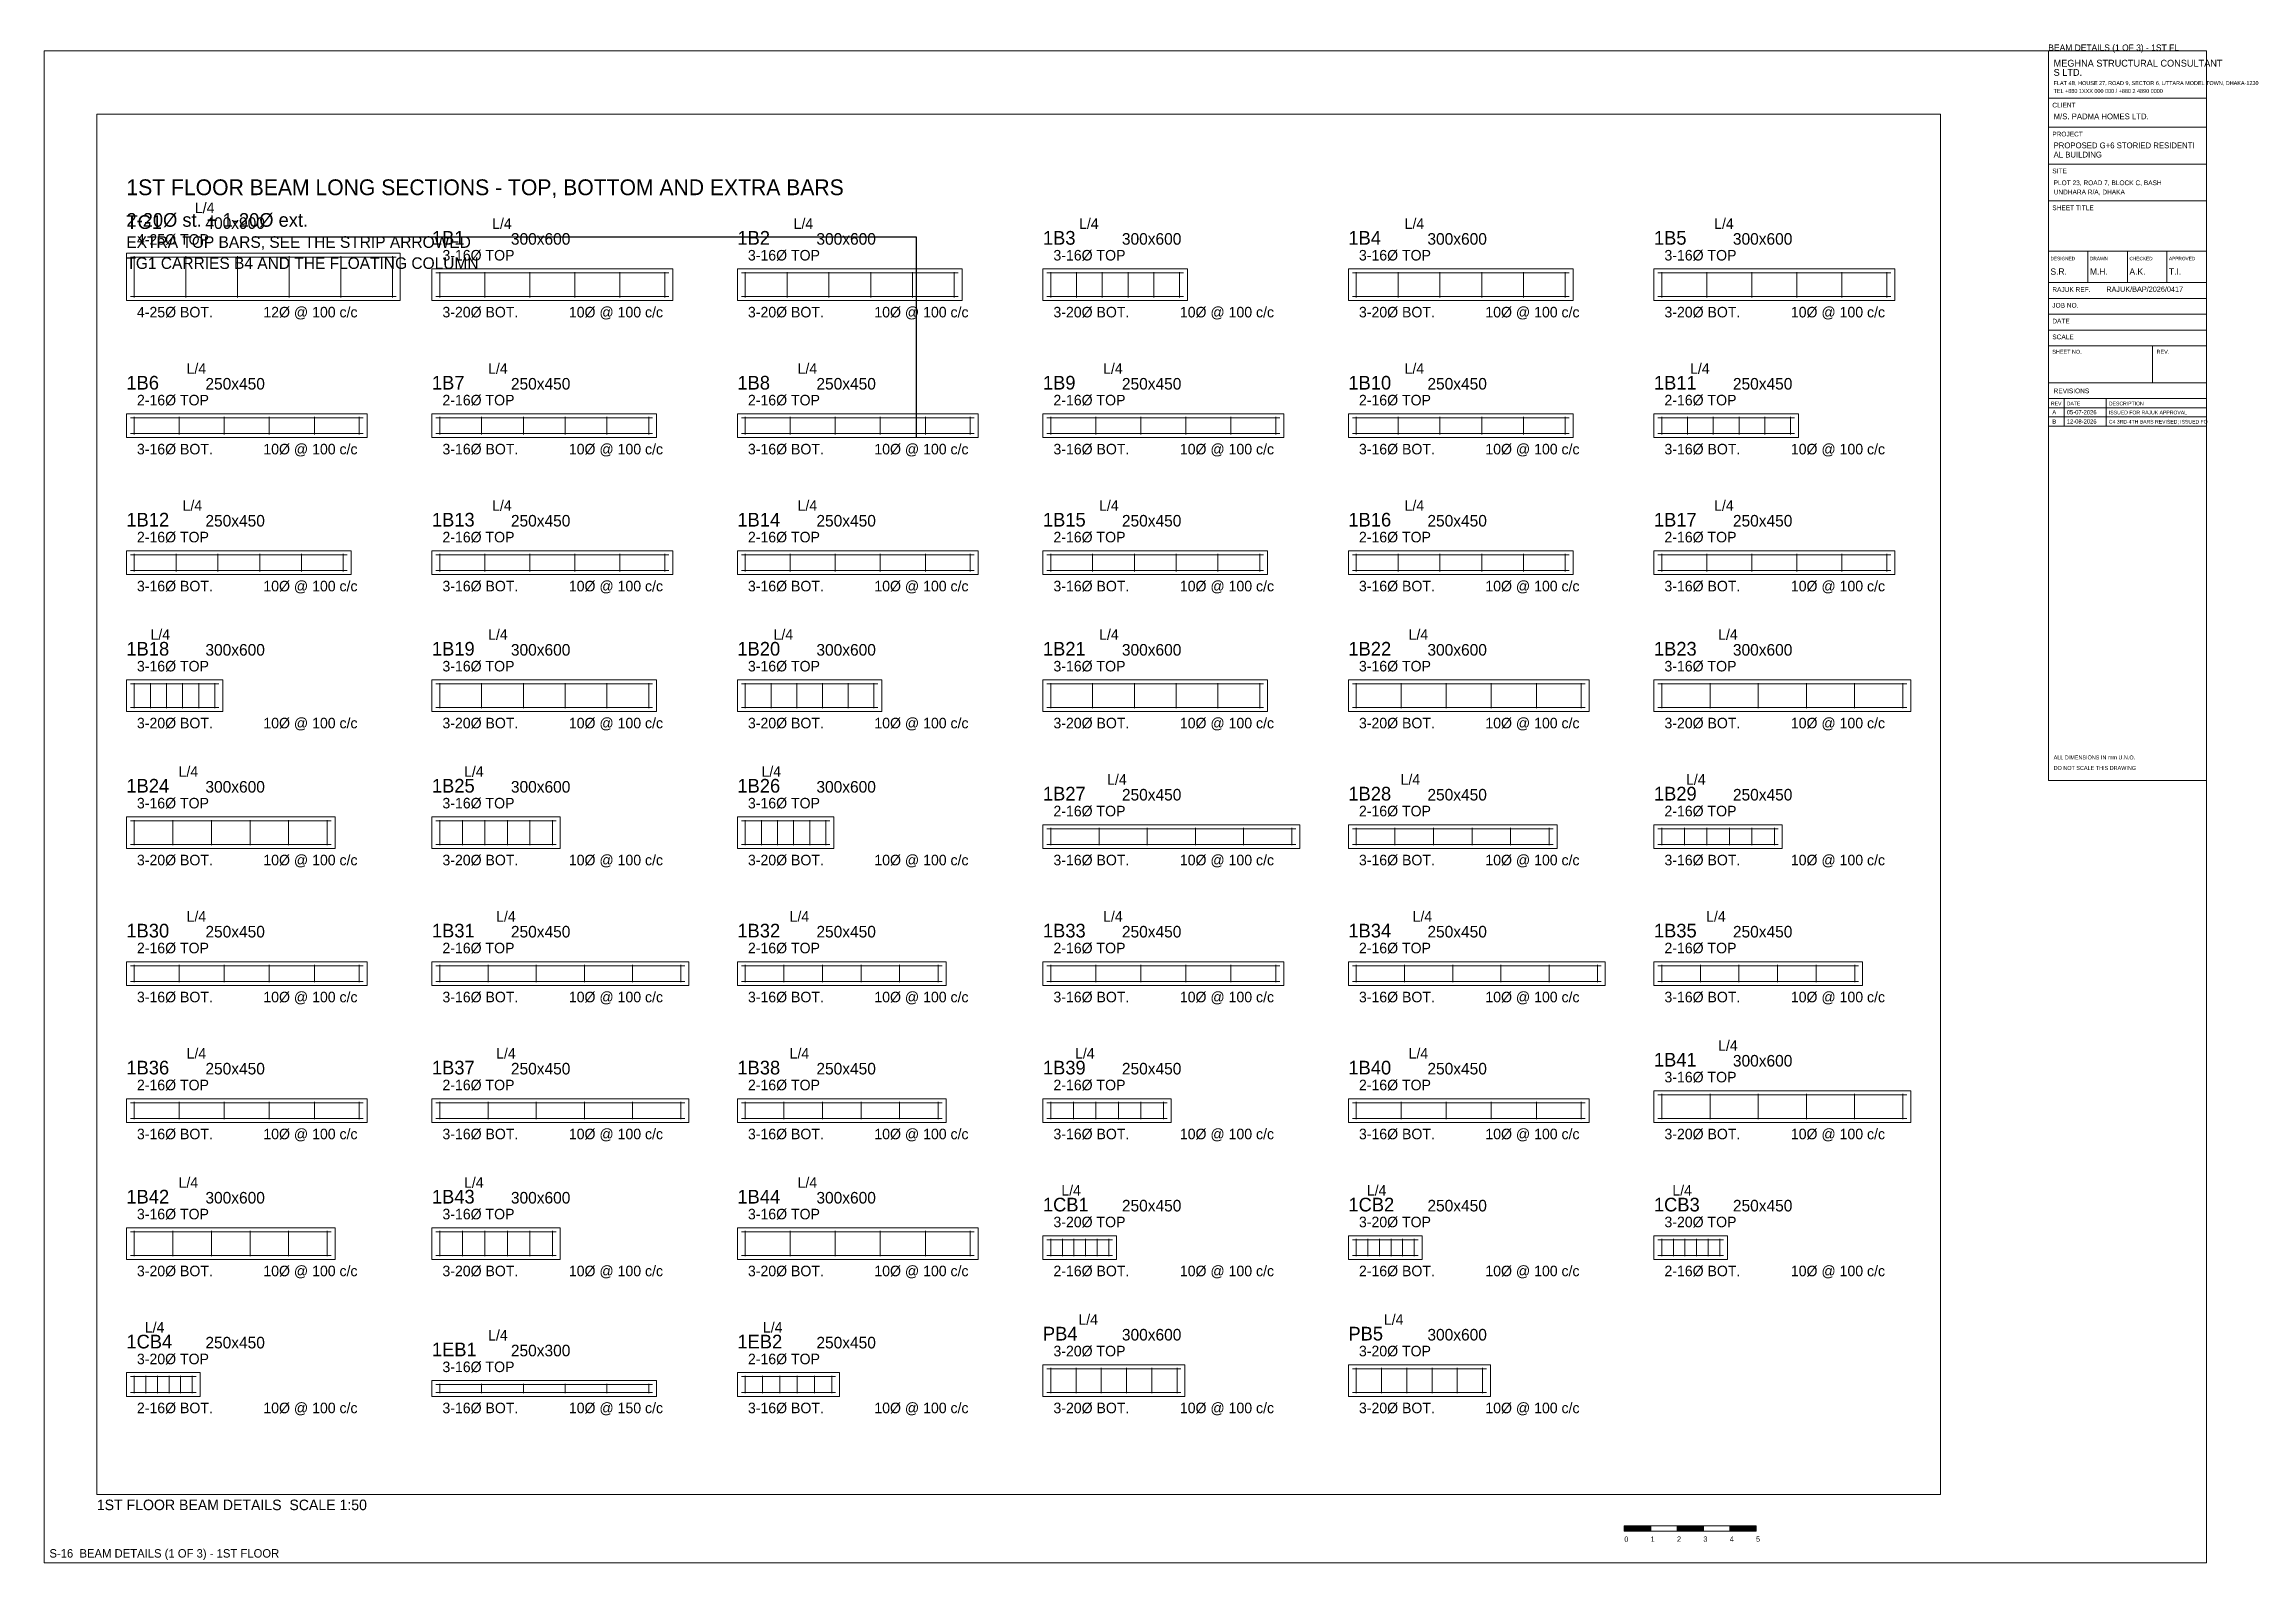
# Paper-space layout 'S-16 BEAM DETAILS (1 OF 3) - 1ST FLOOR' of a CAD drawing. Extents: x 10 to 848, y 10 to 587.
# The model-space entities are those that its viewports show. They can reach past a viewport. Long polylines and large blocks are cut down to what shows.
import ezdxf

# ---------------------------------------------------------------- set-up
doc = ezdxf.new("R2010")
doc.units = 0
doc.layers.get('0').update_dxf_attribs({"lineweight": 0, "plot": 0})
for name, color, linetype, lineweight, plot in [('Beam Line', 4, 'Continuous', 0, False), ('Dimension', 6, 'Continuous', 0, False), ('Rod-1', 6, 'Continuous', 0, False), ('Rod-2', 2, 'Continuous', 0, False), ('Rod-Stirrup', 3, 'Continuous', 0, False), ('Sheet', 7, 'Continuous', 0, False), ('Text-1', 7, 'Continuous', 0, False), ('Text-2', 7, 'Continuous', 0, False), ('TITLE', 7, 'Continuous', 0, False)]:
    doc.layers.add(name, color=color, linetype=linetype, lineweight=lineweight, plot=plot)
doc.styles.add('OpenSansCondensed-Light', font='OpenSansCondensed-Light.ttf')
doc.dimstyles.new('EZDXF', dxfattribs={"dimtxt": 0.25, "dimasz": 0.175, "dimexe": 0.375, "dimexo": 0.125, "dimgap": 0.1, "dimtad": 1, "dimlfac": 100, "dimzin": 12, "dimdsep": 46, "dimtxsty": 'OpenSansCondensed-Light', "dimblk": 'ARCHTICK', "dimcen": 2.5, "dimclrd": 256, "dimclre": 256, "dimclrt": 256, "dimazin": 3, "dimtfac": 0.5, "dimtmove": 2, "dimatfit": 3})

# ---------------------------------------------------------------- blocks, each defined once
blk = doc.blocks.new('TITLE_BLOCK')
at = {"layer": 'TITLE'}
for p, q in [((0, -18), (60, -18)), ((0, -29), (60, -29)), ((0, -43), (60, -43)), ((0, -57), (60, -57)), ((0, -76), (60, -76)), ((0, -76), (0, -88)), ((15, -76), (15, -88)), ((30, -76), (30, -88)), ((45, -76), (45, -88)), ((0, -88), (60, -88)), ((0, -94), (60, -94)), ((0, -100), (60, -100)), ((0, -106), (60, -106)), ((0, -112), (60, -112)), ((39.6, -112), (39.6, -126)), ((0, -126), (60, -126)), ((0, -132), (60, -132)), ((0, -132), (60, -132)), ((6, -132), (6, -142.5)), ((22, -132), (22, -142.5)), ((0, -135.5), (60, -135.5)), ((0, -139), (60, -139)), ((0, -142.5), (60, -142.5))]:
    blk.add_line(p, q, dxfattribs=at)
blk.add_lwpolyline([(0, -277), (60, -277), (60, 0), (0, 0)], close=True, dxfattribs=at)
at = {"layer": 'Text-1'}
for tag, height in [('JOBNO', 2), ('SCALE', 2), ('SHEETTITLE', 2.4), ('SHEETTITLE2', 2.4), ('DATE', 2), ('SHEETNO', 4.5), ('REV', 4.5)]:
    blk.add_attdef(tag, (0, 0), '', height=height, dxfattribs=at)
at = {"layer": 'TITLE'}
for s, height, p in [('S LTD.', 2.6, (2, -9.5)), ('MEGHNA STRUCTURAL CONSULTANT', 2.6, (2, -6)), ('TEL +880 1XXX 000 000 / +880 2 4890 0000', 1.5, (2, -16)), ('FLAT 4B, HOUSE 27, ROAD 9, SECTOR 6, UTTARA MODEL TOWN, DHAKA-1230', 1.5, (2, -13)), ('CLIENT', 1.8, (1.5, -21.5)), ('M/S. PADMA HOMES LTD.', 2.2, (2, -26)), ('PROJECT', 1.8, (1.5, -32.5)), ('AL BUILDING', 2.2, (2, -40.5)), ('PROPOSED G+6 STORIED RESIDENTI', 2.2, (2, -37)), ('SITE', 1.8, (1.5, -46.5)), ('PLOT 23, ROAD 7, BLOCK C, BASH', 1.8, (2, -51)), ('SHEET TITLE', 1.8, (1.5, -60.5)), ('UNDHARA R/A, DHAKA', 1.8, (2, -54.5)), ('DESIGNED', 1.3, (0.8, -79.5)), ('S.R.', 2.4, (0.8, -85)), ('DRAWN', 1.3, (15.8, -79.5)), ('M.H.', 2.4, (15.8, -85)), ('A.K.', 2.4, (30.8, -85)), ('CHECKED', 1.3, (30.8, -79.5)), ('APPROVED', 1.3, (45.8, -79.5)), ('T.I.', 2.4, (45.8, -85)), ('RAJUK REF.', 1.8, (1.5, -91.5)), ('RAJUK/BAP/2026/0417', 2, (22, -91.5)), ('JOB NO.', 1.8, (1.5, -97.5)), ('SCALE', 1.8, (1.5, -109.5)), ('DATE', 1.8, (1.5, -103.5)), ('SHEET NO.', 1.5, (1.5, -115)), ('REV.', 1.5, (41.1, -115)), ('REV', 1.4, (1, -134.6)), ('REVISIONS', 1.8, (2, -130)), ('DATE', 1.4, (7, -134.6)), ('DESCRIPTION', 1.4, (23, -134.6)), ('ALL DIMENSIONS IN mm U.N.O.', 1.5, (2, -269)), ('DO NOT SCALE THIS DRAWING', 1.5, (2, -273))]:
    blk.add_text(s, height=height, dxfattribs=at).set_placement(p)
blk = doc.blocks.new('SCALE_BAR')
at = {"layer": 'Sheet'}
h = blk.add_hatch(color=256, dxfattribs=at)
h.dxf.hatch_style = 1
h.paths.add_polyline_path([(0, 0), (10, 0), (10, 2), (0, 2)])
h = blk.add_hatch(color=256, dxfattribs=at)
h.dxf.hatch_style = 1
h.paths.add_polyline_path([(20, 0), (30, 0), (30, 2), (20, 2)])
h = blk.add_hatch(color=256, dxfattribs=at)
h.dxf.hatch_style = 1
h.paths.add_polyline_path([(40, 0), (50, 0), (50, 2), (40, 2)])
for points in [[(0, 0), (10, 0), (10, 2), (0, 2)], [(10, 0), (20, 0), (20, 2), (10, 2)], [(20, 0), (30, 0), (30, 2), (20, 2)], [(30, 0), (40, 0), (40, 2), (30, 2)], [(40, 0), (50, 0), (50, 2), (40, 2)]]:
    blk.add_lwpolyline(points, close=True, dxfattribs=at)
for s, p in [('0', (0, -4)), ('1', (10, -4)), ('2', (20, -4)), ('3', (30, -4)), ('4', (40, -4)), ('5', (50, -4))]:
    blk.add_text(s, height=2, dxfattribs=at).set_placement(p)
at = {"layer": 'Text-1'}
blk.add_attdef('UNIT', (0, 0), '', height=2, dxfattribs=at)
blk = doc.blocks.new('_ARCHTICK')
at = {"linetype": 'ByBlock', "const_width": 0.15}
blk.add_lwpolyline([(-0.5, -0.5), (0.5, 0.5)], dxfattribs=at)

msp = doc.modelspace()

# ---------------------------------------------------------------- linework, layer by layer
at = {"layer": 'Beam Line'}
for points in [[(400000, -800000), (405200, -800000), (405200, -799100), (400000, -799100)], [(405800, -800000), (410372, -800000), (410372, -799400), (405800, -799400)], [(411600, -800000), (415867, -800000), (415867, -799400), (411600, -799400)], [(417400, -800000), (420143, -800000), (420143, -799400), (417400, -799400)], [(423200, -800000), (427467, -800000), (427467, -799400), (423200, -799400)], [(429000, -800000), (433572, -800000), (433572, -799400), (429000, -799400)], [(400000, -802600), (404572, -802600), (404572, -802150), (400000, -802150)], [(405800, -802600), (410067, -802600), (410067, -802150), (405800, -802150)], [(411600, -802600), (416172, -802600), (416172, -802150), (411600, -802150)], [(417400, -802600), (421972, -802600), (421972, -802150), (417400, -802150)], [(423200, -802600), (427467, -802600), (427467, -802150), (423200, -802150)], [(429000, -802600), (431743, -802600), (431743, -802150), (429000, -802150)], [(400000, -805200), (404267, -805200), (404267, -804750), (400000, -804750)], [(405800, -805200), (410372, -805200), (410372, -804750), (405800, -804750)], [(411600, -805200), (416172, -805200), (416172, -804750), (411600, -804750)], [(417400, -805200), (421667, -805200), (421667, -804750), (417400, -804750)], [(423200, -805200), (427467, -805200), (427467, -804750), (423200, -804750)], [(429000, -805200), (433572, -805200), (433572, -804750), (429000, -804750)], [(400000, -807800), (401829, -807800), (401829, -807200), (400000, -807200)], [(405800, -807800), (410067, -807800), (410067, -807200), (405800, -807200)], [(411600, -807800), (414343, -807800), (414343, -807200), (411600, -807200)], [(417400, -807800), (421667, -807800), (421667, -807200), (417400, -807200)], [(423200, -807800), (427772, -807800), (427772, -807200), (423200, -807200)], [(429000, -807800), (433877, -807800), (433877, -807200), (429000, -807200)], [(400000, -810400), (403962, -810400), (403962, -809800), (400000, -809800)], [(405800, -810400), (408238, -810400), (408238, -809800), (405800, -809800)], [(411600, -810400), (413429, -810400), (413429, -809800), (411600, -809800)], [(417400, -810400), (422277, -810400), (422277, -809950), (417400, -809950)], [(423200, -810400), (427162, -810400), (427162, -809950), (423200, -809950)], [(429000, -810400), (431438, -810400), (431438, -809950), (429000, -809950)], [(400000, -813000), (404572, -813000), (404572, -812550), (400000, -812550)], [(405800, -813000), (410677, -813000), (410677, -812550), (405800, -812550)], [(411600, -813000), (415562, -813000), (415562, -812550), (411600, -812550)], [(417400, -813000), (421972, -813000), (421972, -812550), (417400, -812550)], [(423200, -813000), (428077, -813000), (428077, -812550), (423200, -812550)], [(429000, -813000), (432962, -813000), (432962, -812550), (429000, -812550)], [(400000, -815600), (404572, -815600), (404572, -815150), (400000, -815150)], [(405800, -815600), (410677, -815600), (410677, -815150), (405800, -815150)], [(411600, -815600), (415562, -815600), (415562, -815150), (411600, -815150)], [(417400, -815600), (419838, -815600), (419838, -815150), (417400, -815150)], [(423200, -815600), (427772, -815600), (427772, -815150), (423200, -815150)], [(429000, -815600), (433877, -815600), (433877, -815000), (429000, -815000)], [(400000, -818200), (403962, -818200), (403962, -817600), (400000, -817600)], [(405800, -818200), (408238, -818200), (408238, -817600), (405800, -817600)], [(411600, -818200), (416172, -818200), (416172, -817600), (411600, -817600)], [(417400, -818200), (418799, -818200), (418799, -817750), (417400, -817750)], [(423200, -818200), (424599, -818200), (424599, -817750), (423200, -817750)], [(429000, -818200), (430399, -818200), (430399, -817750), (429000, -817750)], [(417400, -820800), (420097, -820800), (420097, -820200), (417400, -820200)], [(423200, -820800), (425897, -820800), (425897, -820200), (423200, -820200)], [(400000, -820800), (401399, -820800), (401399, -820350), (400000, -820350)], [(405800, -820800), (410067, -820800), (410067, -820500), (405800, -820500)], [(411600, -820800), (413540, -820800), (413540, -820350), (411600, -820350)]]:
    msp.add_lwpolyline(points, close=True, dxfattribs=at)
at = {"layer": 'Rod-1'}
for p, q in [((400076, -799176), (405124, -799176)), ((405876, -799476), (410296, -799476)), ((411676, -799476), (415791, -799476)), ((417476, -799476), (420067, -799476)), ((423276, -799476), (427391, -799476)), ((429076, -799476), (433496, -799476)), ((400076, -802226), (404496, -802226)), ((405876, -802226), (409991, -802226)), ((411676, -802226), (416096, -802226)), ((417476, -802226), (421896, -802226)), ((423276, -802226), (427391, -802226)), ((429076, -802226), (431667, -802226)), ((400076, -804826), (404191, -804826)), ((405876, -804826), (410296, -804826)), ((411676, -804826), (416096, -804826)), ((417476, -804826), (421591, -804826)), ((423276, -804826), (427391, -804826)), ((429076, -804826), (433496, -804826)), ((400076, -807276), (401753, -807276)), ((405876, -807276), (409991, -807276)), ((411676, -807276), (414267, -807276)), ((417476, -807276), (421591, -807276)), ((423276, -807276), (427696, -807276)), ((429076, -807276), (433801, -807276)), ((400076, -809876), (403886, -809876)), ((405876, -809876), (408162, -809876)), ((411676, -809876), (413353, -809876)), ((417476, -810026), (422201, -810026)), ((423276, -810026), (427086, -810026)), ((429076, -810026), (431362, -810026)), ((400076, -812626), (404496, -812626)), ((405876, -812626), (410601, -812626)), ((411676, -812626), (415486, -812626)), ((417476, -812626), (421896, -812626)), ((423276, -812626), (428001, -812626)), ((429076, -812626), (432886, -812626)), ((429076, -815076), (433801, -815076)), ((400076, -815226), (404496, -815226)), ((405876, -815226), (410601, -815226)), ((411676, -815226), (415486, -815226)), ((417476, -815226), (419762, -815226)), ((423276, -815226), (427696, -815226)), ((400076, -817676), (403886, -817676)), ((405876, -817676), (408162, -817676)), ((411676, -817676), (416096, -817676)), ((417476, -817826), (418723, -817826)), ((423276, -817826), (424523, -817826)), ((429076, -817826), (430323, -817826)), ((400076, -820426), (401323, -820426)), ((405876, -820576), (409991, -820576)), ((411676, -820426), (413464, -820426)), ((417476, -820276), (420021, -820276)), ((423276, -820276), (425821, -820276))]:
    msp.add_line(p, q, dxfattribs=at)
at = {"layer": 'Rod-2'}
for p, q in [((400076, -799924), (405124, -799924)), ((405876, -799924), (410296, -799924)), ((411676, -799924), (415791, -799924)), ((417476, -799924), (420067, -799924)), ((423276, -799924), (427391, -799924)), ((429076, -799924), (433496, -799924)), ((400076, -802524), (404496, -802524)), ((405876, -802524), (409991, -802524)), ((411676, -802524), (416096, -802524)), ((417476, -802524), (421896, -802524)), ((423276, -802524), (427391, -802524)), ((429076, -802524), (431667, -802524)), ((400076, -805124), (404191, -805124)), ((405876, -805124), (410296, -805124)), ((411676, -805124), (416096, -805124)), ((417476, -805124), (421591, -805124)), ((423276, -805124), (427391, -805124)), ((429076, -805124), (433496, -805124)), ((400076, -807724), (401753, -807724)), ((405876, -807724), (409991, -807724)), ((411676, -807724), (414267, -807724)), ((417476, -807724), (421591, -807724)), ((423276, -807724), (427696, -807724)), ((429076, -807724), (433801, -807724)), ((400076, -810324), (403886, -810324)), ((405876, -810324), (408162, -810324)), ((411676, -810324), (413353, -810324)), ((417476, -810324), (422201, -810324)), ((423276, -810324), (427086, -810324)), ((429076, -810324), (431362, -810324)), ((400076, -812924), (404496, -812924)), ((405876, -812924), (410601, -812924)), ((411676, -812924), (415486, -812924)), ((417476, -812924), (421896, -812924)), ((423276, -812924), (428001, -812924)), ((429076, -812924), (432886, -812924)), ((400076, -815524), (404496, -815524)), ((405876, -815524), (410601, -815524)), ((411676, -815524), (415486, -815524)), ((417476, -815524), (419762, -815524)), ((423276, -815524), (427696, -815524)), ((429076, -815524), (433801, -815524)), ((400076, -818124), (403886, -818124)), ((405876, -818124), (408162, -818124)), ((411676, -818124), (416096, -818124)), ((417476, -818124), (418723, -818124)), ((423276, -818124), (424523, -818124)), ((429076, -818124), (430323, -818124)), ((400076, -820724), (401323, -820724)), ((405876, -820724), (409991, -820724)), ((411676, -820724), (413464, -820724)), ((417476, -820724), (420021, -820724)), ((423276, -820724), (425821, -820724))]:
    msp.add_line(p, q, dxfattribs=at)
at = {"layer": 'Rod-Stirrup'}
for p, q in [((400150, -799940), (400150, -799160)), ((401130, -799940), (401130, -799160)), ((402110, -799940), (402110, -799160)), ((403090, -799940), (403090, -799160)), ((404070, -799940), (404070, -799160)), ((405050, -799940), (405050, -799160)), ((405950, -799940), (405950, -799460)), ((406804, -799940), (406804, -799460)), ((407659, -799940), (407659, -799460)), ((408513, -799940), (408513, -799460)), ((409368, -799940), (409368, -799460)), ((410222, -799940), (410222, -799460)), ((411750, -799940), (411750, -799460)), ((412543, -799940), (412543, -799460)), ((413337, -799940), (413337, -799460)), ((414130, -799940), (414130, -799460)), ((414924, -799940), (414924, -799460)), ((415717, -799940), (415717, -799460)), ((417550, -799940), (417550, -799460)), ((418039, -799940), (418039, -799460)), ((418527, -799940), (418527, -799460)), ((419016, -799940), (419016, -799460)), ((419505, -799940), (419505, -799460)), ((419993, -799940), (419993, -799460)), ((423350, -799940), (423350, -799460)), ((424143, -799940), (424143, -799460)), ((424937, -799940), (424937, -799460)), ((425730, -799940), (425730, -799460)), ((426524, -799940), (426524, -799460)), ((427317, -799940), (427317, -799460)), ((429150, -799940), (429150, -799460)), ((430004, -799940), (430004, -799460)), ((430859, -799940), (430859, -799460)), ((431713, -799940), (431713, -799460)), ((432568, -799940), (432568, -799460)), ((433422, -799940), (433422, -799460)), ((400150, -802540), (400150, -802210)), ((401004, -802540), (401004, -802210)), ((401859, -802540), (401859, -802210)), ((402713, -802540), (402713, -802210)), ((403568, -802540), (403568, -802210)), ((404422, -802540), (404422, -802210)), ((405950, -802540), (405950, -802210)), ((406743, -802540), (406743, -802210)), ((407537, -802540), (407537, -802210)), ((408330, -802540), (408330, -802210)), ((409124, -802540), (409124, -802210)), ((409917, -802540), (409917, -802210)), ((411750, -802540), (411750, -802210)), ((412604, -802540), (412604, -802210)), ((413459, -802540), (413459, -802210)), ((414313, -802540), (414313, -802210)), ((415168, -802540), (415168, -802210)), ((416022, -802540), (416022, -802210)), ((417550, -802540), (417550, -802210)), ((418404, -802540), (418404, -802210)), ((419259, -802540), (419259, -802210)), ((420113, -802540), (420113, -802210)), ((420968, -802540), (420968, -802210)), ((421822, -802540), (421822, -802210)), ((423350, -802540), (423350, -802210)), ((424143, -802540), (424143, -802210)), ((424937, -802540), (424937, -802210)), ((425730, -802540), (425730, -802210)), ((426524, -802540), (426524, -802210)), ((427317, -802540), (427317, -802210)), ((429150, -802540), (429150, -802210)), ((429639, -802540), (429639, -802210)), ((430127, -802540), (430127, -802210)), ((430616, -802540), (430616, -802210)), ((431105, -802540), (431105, -802210)), ((431593, -802540), (431593, -802210)), ((400150, -805140), (400150, -804810)), ((400943, -805140), (400943, -804810)), ((401737, -805140), (401737, -804810)), ((402530, -805140), (402530, -804810)), ((403324, -805140), (403324, -804810)), ((404117, -805140), (404117, -804810)), ((405950, -805140), (405950, -804810)), ((406804, -805140), (406804, -804810)), ((407659, -805140), (407659, -804810)), ((408513, -805140), (408513, -804810)), ((409368, -805140), (409368, -804810)), ((410222, -805140), (410222, -804810)), ((411750, -805140), (411750, -804810)), ((412604, -805140), (412604, -804810)), ((413459, -805140), (413459, -804810)), ((414313, -805140), (414313, -804810)), ((415168, -805140), (415168, -804810)), ((416022, -805140), (416022, -804810)), ((417550, -805140), (417550, -804810)), ((418343, -805140), (418343, -804810)), ((419137, -805140), (419137, -804810)), ((419930, -805140), (419930, -804810)), ((420724, -805140), (420724, -804810)), ((421517, -805140), (421517, -804810)), ((423350, -805140), (423350, -804810)), ((424143, -805140), (424143, -804810)), ((424937, -805140), (424937, -804810)), ((425730, -805140), (425730, -804810)), ((426524, -805140), (426524, -804810)), ((427317, -805140), (427317, -804810)), ((429150, -805140), (429150, -804810)), ((430004, -805140), (430004, -804810)), ((430859, -805140), (430859, -804810)), ((431713, -805140), (431713, -804810)), ((432568, -805140), (432568, -804810)), ((433422, -805140), (433422, -804810)), ((400150, -807740), (400150, -807260)), ((400456, -807740), (400456, -807260)), ((400762, -807740), (400762, -807260)), ((401067, -807740), (401067, -807260)), ((401373, -807740), (401373, -807260)), ((401679, -807740), (401679, -807260)), ((405950, -807740), (405950, -807260)), ((406743, -807740), (406743, -807260)), ((407537, -807740), (407537, -807260)), ((408330, -807740), (408330, -807260)), ((409124, -807740), (409124, -807260)), ((409917, -807740), (409917, -807260)), ((411750, -807740), (411750, -807260)), ((412239, -807740), (412239, -807260)), ((412727, -807740), (412727, -807260)), ((413216, -807740), (413216, -807260)), ((413705, -807740), (413705, -807260)), ((414193, -807740), (414193, -807260)), ((417550, -807740), (417550, -807260)), ((418343, -807740), (418343, -807260)), ((419137, -807740), (419137, -807260)), ((419930, -807740), (419930, -807260)), ((420724, -807740), (420724, -807260)), ((421517, -807740), (421517, -807260)), ((423350, -807740), (423350, -807260)), ((424204, -807740), (424204, -807260)), ((425059, -807740), (425059, -807260)), ((425913, -807740), (425913, -807260)), ((426768, -807740), (426768, -807260)), ((427622, -807740), (427622, -807260)), ((429150, -807740), (429150, -807260)), ((430065, -807740), (430065, -807260)), ((430981, -807740), (430981, -807260)), ((431896, -807740), (431896, -807260)), ((432811, -807740), (432811, -807260)), ((433727, -807740), (433727, -807260)), ((400150, -810340), (400150, -809860)), ((400882, -810340), (400882, -809860)), ((401615, -810340), (401615, -809860)), ((402347, -810340), (402347, -809860)), ((403080, -810340), (403080, -809860)), ((403812, -810340), (403812, -809860)), ((405950, -810340), (405950, -809860)), ((406378, -810340), (406378, -809860)), ((406805, -810340), (406805, -809860)), ((407233, -810340), (407233, -809860)), ((407661, -810340), (407661, -809860)), ((408088, -810340), (408088, -809860)), ((411750, -810340), (411750, -809860)), ((412056, -810340), (412056, -809860)), ((412362, -810340), (412362, -809860)), ((412667, -810340), (412667, -809860)), ((412973, -810340), (412973, -809860)), ((413279, -810340), (413279, -809860)), ((417550, -810340), (417550, -810010)), ((418465, -810340), (418465, -810010)), ((419381, -810340), (419381, -810010)), ((420296, -810340), (420296, -810010)), ((421211, -810340), (421211, -810010)), ((422127, -810340), (422127, -810010)), ((423350, -810340), (423350, -810010)), ((424082, -810340), (424082, -810010)), ((424815, -810340), (424815, -810010)), ((425547, -810340), (425547, -810010)), ((426280, -810340), (426280, -810010)), ((427012, -810340), (427012, -810010)), ((429150, -810340), (429150, -810010)), ((429578, -810340), (429578, -810010)), ((430005, -810340), (430005, -810010)), ((430433, -810340), (430433, -810010)), ((430861, -810340), (430861, -810010)), ((431288, -810340), (431288, -810010)), ((400150, -812940), (400150, -812610)), ((401004, -812940), (401004, -812610)), ((401859, -812940), (401859, -812610)), ((402713, -812940), (402713, -812610)), ((403568, -812940), (403568, -812610)), ((404422, -812940), (404422, -812610)), ((405950, -812940), (405950, -812610)), ((406865, -812940), (406865, -812610)), ((407781, -812940), (407781, -812610)), ((408696, -812940), (408696, -812610)), ((409611, -812940), (409611, -812610)), ((410527, -812940), (410527, -812610)), ((411750, -812940), (411750, -812610)), ((412482, -812940), (412482, -812610)), ((413215, -812940), (413215, -812610)), ((413947, -812940), (413947, -812610)), ((414680, -812940), (414680, -812610)), ((415412, -812940), (415412, -812610)), ((417550, -812940), (417550, -812610)), ((418404, -812940), (418404, -812610)), ((419259, -812940), (419259, -812610)), ((420113, -812940), (420113, -812610)), ((420968, -812940), (420968, -812610)), ((421822, -812940), (421822, -812610)), ((423350, -812940), (423350, -812610)), ((424265, -812940), (424265, -812610)), ((425181, -812940), (425181, -812610)), ((426096, -812940), (426096, -812610)), ((427011, -812940), (427011, -812610)), ((427927, -812940), (427927, -812610)), ((429150, -812940), (429150, -812610)), ((429882, -812940), (429882, -812610)), ((430615, -812940), (430615, -812610)), ((431347, -812940), (431347, -812610)), ((432080, -812940), (432080, -812610)), ((432812, -812940), (432812, -812610)), ((400150, -815540), (400150, -815210)), ((401004, -815540), (401004, -815210)), ((401859, -815540), (401859, -815210)), ((402713, -815540), (402713, -815210)), ((403568, -815540), (403568, -815210)), ((404422, -815540), (404422, -815210)), ((405950, -815540), (405950, -815210)), ((406865, -815540), (406865, -815210)), ((407781, -815540), (407781, -815210)), ((408696, -815540), (408696, -815210)), ((409611, -815540), (409611, -815210)), ((410527, -815540), (410527, -815210)), ((411750, -815540), (411750, -815210)), ((412482, -815540), (412482, -815210)), ((413215, -815540), (413215, -815210)), ((413947, -815540), (413947, -815210)), ((414680, -815540), (414680, -815210)), ((415412, -815540), (415412, -815210)), ((417550, -815540), (417550, -815210)), ((417978, -815540), (417978, -815210)), ((418405, -815540), (418405, -815210)), ((418833, -815540), (418833, -815210)), ((419261, -815540), (419261, -815210)), ((419688, -815540), (419688, -815210)), ((423350, -815540), (423350, -815210)), ((424204, -815540), (424204, -815210)), ((425059, -815540), (425059, -815210)), ((425913, -815540), (425913, -815210)), ((426768, -815540), (426768, -815210)), ((427622, -815540), (427622, -815210)), ((429150, -815540), (429150, -815060)), ((430065, -815540), (430065, -815060)), ((430981, -815540), (430981, -815060)), ((431896, -815540), (431896, -815060)), ((432811, -815540), (432811, -815060)), ((433727, -815540), (433727, -815060)), ((400150, -818140), (400150, -817660)), ((400882, -818140), (400882, -817660)), ((401615, -818140), (401615, -817660)), ((402347, -818140), (402347, -817660)), ((403080, -818140), (403080, -817660)), ((403812, -818140), (403812, -817660)), ((405950, -818140), (405950, -817660)), ((406378, -818140), (406378, -817660)), ((406805, -818140), (406805, -817660)), ((407233, -818140), (407233, -817660)), ((407661, -818140), (407661, -817660)), ((408088, -818140), (408088, -817660)), ((411750, -818140), (411750, -817660)), ((412604, -818140), (412604, -817660)), ((413459, -818140), (413459, -817660)), ((414313, -818140), (414313, -817660)), ((415168, -818140), (415168, -817660)), ((416022, -818140), (416022, -817660)), ((417550, -818140), (417550, -817810)), ((417770, -818140), (417770, -817810)), ((417990, -818140), (417990, -817810)), ((418209, -818140), (418209, -817810)), ((418429, -818140), (418429, -817810)), ((418649, -818140), (418649, -817810)), ((423350, -818140), (423350, -817810)), ((423570, -818140), (423570, -817810)), ((423790, -818140), (423790, -817810)), ((424009, -818140), (424009, -817810)), ((424229, -818140), (424229, -817810)), ((424449, -818140), (424449, -817810)), ((429150, -818140), (429150, -817810)), ((429370, -818140), (429370, -817810)), ((429590, -818140), (429590, -817810)), ((429809, -818140), (429809, -817810)), ((430029, -818140), (430029, -817810)), ((430249, -818140), (430249, -817810)), ((400150, -820740), (400150, -820410)), ((400370, -820740), (400370, -820410)), ((400590, -820740), (400590, -820410)), ((400809, -820740), (400809, -820410)), ((401029, -820740), (401029, -820410)), ((401249, -820740), (401249, -820410)), ((405950, -820740), (405950, -820560)), ((406743, -820740), (406743, -820560)), ((407537, -820740), (407537, -820560)), ((408330, -820740), (408330, -820560)), ((409124, -820740), (409124, -820560)), ((409917, -820740), (409917, -820560)), ((411750, -820740), (411750, -820410)), ((412078, -820740), (412078, -820410)), ((412406, -820740), (412406, -820410)), ((412734, -820740), (412734, -820410)), ((413062, -820740), (413062, -820410)), ((413390, -820740), (413390, -820410)), ((417550, -820740), (417550, -820260)), ((418029, -820740), (418029, -820260)), ((418509, -820740), (418509, -820260)), ((418988, -820740), (418988, -820260)), ((419467, -820740), (419467, -820260)), ((419947, -820740), (419947, -820260)), ((423350, -820740), (423350, -820260)), ((423829, -820740), (423829, -820260)), ((424309, -820740), (424309, -820260)), ((424788, -820740), (424788, -820260)), ((425267, -820740), (425267, -820260)), ((425747, -820740), (425747, -820260))]:
    msp.add_line(p, q, dxfattribs=at)

# ---------------------------------------------------------------- texts
at = {"layer": 'Sheet'}
msp.add_text('1ST FLOOR BEAM LONG SECTIONS - TOP, BOTTOM AND EXTRA BARS', height=300, dxfattribs=at).set_placement((400000, -798000))
at = {"layer": 'Text-1'}
for s, height, p in [('TG1', 260, (400000, -798640)), ('400x900', 220, (401500, -798640)), ('1B1', 260, (405800, -798940)), ('300x600', 220, (407300, -798940)), ('1B2', 260, (411600, -798940)), ('300x600', 220, (413100, -798940)), ('1B3', 260, (417400, -798940)), ('300x600', 220, (418900, -798940)), ('1B4', 260, (423200, -798940)), ('300x600', 220, (424700, -798940)), ('1B5', 260, (429000, -798940)), ('300x600', 220, (430500, -798940)), ('1B6', 260, (400000, -801690)), ('250x450', 220, (401500, -801690)), ('1B7', 260, (405800, -801690)), ('250x450', 220, (407300, -801690)), ('1B8', 260, (411600, -801690)), ('250x450', 220, (413100, -801690)), ('1B9', 260, (417400, -801690)), ('250x450', 220, (418900, -801690)), ('1B10', 260, (423200, -801690)), ('250x450', 220, (424700, -801690)), ('1B11', 260, (429000, -801690)), ('250x450', 220, (430500, -801690)), ('1B12', 260, (400000, -804290)), ('250x450', 220, (401500, -804290)), ('1B13', 260, (405800, -804290)), ('250x450', 220, (407300, -804290)), ('1B14', 260, (411600, -804290)), ('250x450', 220, (413100, -804290)), ('1B15', 260, (417400, -804290)), ('250x450', 220, (418900, -804290)), ('1B16', 260, (423200, -804290)), ('250x450', 220, (424700, -804290)), ('1B17', 260, (429000, -804290)), ('250x450', 220, (430500, -804290)), ('1B18', 260, (400000, -806740)), ('300x600', 220, (401500, -806740)), ('1B19', 260, (405800, -806740)), ('300x600', 220, (407300, -806740)), ('1B20', 260, (411600, -806740)), ('300x600', 220, (413100, -806740)), ('1B21', 260, (417400, -806740)), ('300x600', 220, (418900, -806740)), ('1B22', 260, (423200, -806740)), ('300x600', 220, (424700, -806740)), ('1B23', 260, (429000, -806740)), ('300x600', 220, (430500, -806740)), ('1B24', 260, (400000, -809340)), ('300x600', 220, (401500, -809340)), ('1B25', 260, (405800, -809340)), ('300x600', 220, (407300, -809340)), ('1B26', 260, (411600, -809340)), ('300x600', 220, (413100, -809340)), ('1B27', 260, (417400, -809490)), ('250x450', 220, (418900, -809490)), ('1B28', 260, (423200, -809490)), ('250x450', 220, (424700, -809490)), ('1B29', 260, (429000, -809490)), ('250x450', 220, (430500, -809490)), ('1B30', 260, (400000, -812090)), ('1B31', 260, (405800, -812090)), ('1B32', 260, (411600, -812090)), ('1B33', 260, (417400, -812090)), ('1B34', 260, (423200, -812090)), ('1B35', 260, (429000, -812090)), ('250x450', 220, (401500, -812090)), ('250x450', 220, (407300, -812090)), ('250x450', 220, (413100, -812090)), ('250x450', 220, (418900, -812090)), ('250x450', 220, (424700, -812090)), ('250x450', 220, (430500, -812090)), ('1B41', 260, (429000, -814540)), ('300x600', 220, (430500, -814540)), ('1B36', 260, (400000, -814690)), ('250x450', 220, (401500, -814690)), ('1B37', 260, (405800, -814690)), ('250x450', 220, (407300, -814690)), ('1B38', 260, (411600, -814690)), ('250x450', 220, (413100, -814690)), ('1B39', 260, (417400, -814690)), ('250x450', 220, (418900, -814690)), ('1B40', 260, (423200, -814690)), ('250x450', 220, (424700, -814690)), ('1B42', 260, (400000, -817140)), ('1B43', 260, (405800, -817140)), ('1B44', 260, (411600, -817140)), ('300x600', 220, (401500, -817140)), ('300x600', 220, (407300, -817140)), ('300x600', 220, (413100, -817140)), ('1CB1', 260, (417400, -817290)), ('250x450', 220, (418900, -817290)), ('1CB2', 260, (423200, -817290)), ('250x450', 220, (424700, -817290)), ('1CB3', 260, (429000, -817290)), ('250x450', 220, (430500, -817290)), ('1CB4', 260, (400000, -819890)), ('250x450', 220, (401500, -819890)), ('1EB1', 260, (405800, -820040)), ('250x300', 220, (407300, -820040)), ('1EB2', 260, (411600, -819890)), ('250x450', 220, (413100, -819890)), ('PB4', 260, (417400, -819740)), ('300x600', 220, (418900, -819740)), ('PB5', 260, (423200, -819740)), ('300x600', 220, (424700, -819740))]:
    msp.add_text(s, height=height, dxfattribs=at).set_placement(p)
at = {"layer": 'Text-2'}
for s, height, p in [('2-20%%C st. + 1-20%%C ext.', 260, (400000, -798600)), ('L/4', 200, (401300, -798340)), ('L/4', 200, (406943, -798640)), ('L/4', 200, (412667, -798640)), ('L/4', 200, (418086, -798640)), ('L/4', 200, (424267, -798640)), ('L/4', 200, (430143, -798640)), ('EXTRA TOP BARS, SEE THE STRIP ARROWED', 220, (400000, -799000)), ('4-25%%C TOP', 200, (400200, -798940)), ('TG1 CARRIES B4 AND THE FLOATING COLUMN', 220, (400000, -799400)), ('3-16%%C TOP', 200, (406000, -799240)), ('3-16%%C TOP', 200, (411800, -799240)), ('3-16%%C TOP', 200, (417600, -799240)), ('3-16%%C TOP', 200, (423400, -799240)), ('3-16%%C TOP', 200, (429200, -799240)), ('4-25%%C BOT.', 200, (400200, -800320)), ('12%%C @ 100 c/c', 200, (402600, -800320)), ('3-20%%C BOT.', 200, (406000, -800320)), ('10%%C @ 100 c/c', 200, (408400, -800320)), ('3-20%%C BOT.', 200, (411800, -800320)), ('10%%C @ 100 c/c', 200, (414200, -800320)), ('3-20%%C BOT.', 200, (417600, -800320)), ('10%%C @ 100 c/c', 200, (420000, -800320)), ('3-20%%C BOT.', 200, (423400, -800320)), ('10%%C @ 100 c/c', 200, (425800, -800320)), ('3-20%%C BOT.', 200, (429200, -800320)), ('10%%C @ 100 c/c', 200, (431600, -800320)), ('L/4', 200, (401143, -801390)), ('L/4', 200, (406867, -801390)), ('L/4', 200, (412743, -801390)), ('L/4', 200, (418543, -801390)), ('L/4', 200, (424267, -801390)), ('L/4', 200, (429686, -801390)), ('2-16%%C TOP', 200, (400200, -801990)), ('2-16%%C TOP', 200, (406000, -801990)), ('2-16%%C TOP', 200, (411800, -801990)), ('2-16%%C TOP', 200, (417600, -801990)), ('2-16%%C TOP', 200, (423400, -801990)), ('2-16%%C TOP', 200, (429200, -801990)), ('3-16%%C BOT.', 200, (400200, -802920)), ('10%%C @ 100 c/c', 200, (402600, -802920)), ('3-16%%C BOT.', 200, (406000, -802920)), ('10%%C @ 100 c/c', 200, (408400, -802920)), ('3-16%%C BOT.', 200, (411800, -802920)), ('10%%C @ 100 c/c', 200, (414200, -802920)), ('3-16%%C BOT.', 200, (417600, -802920)), ('10%%C @ 100 c/c', 200, (420000, -802920)), ('3-16%%C BOT.', 200, (423400, -802920)), ('10%%C @ 100 c/c', 200, (425800, -802920)), ('3-16%%C BOT.', 200, (429200, -802920)), ('10%%C @ 100 c/c', 200, (431600, -802920)), ('L/4', 200, (401067, -803990)), ('L/4', 200, (406943, -803990)), ('L/4', 200, (412743, -803990)), ('L/4', 200, (418467, -803990)), ('L/4', 200, (424267, -803990)), ('L/4', 200, (430143, -803990)), ('2-16%%C TOP', 200, (400200, -804590)), ('2-16%%C TOP', 200, (406000, -804590)), ('2-16%%C TOP', 200, (411800, -804590)), ('2-16%%C TOP', 200, (417600, -804590)), ('2-16%%C TOP', 200, (423400, -804590)), ('2-16%%C TOP', 200, (429200, -804590)), ('3-16%%C BOT.', 200, (400200, -805520)), ('10%%C @ 100 c/c', 200, (402600, -805520)), ('3-16%%C BOT.', 200, (406000, -805520)), ('10%%C @ 100 c/c', 200, (408400, -805520)), ('3-16%%C BOT.', 200, (411800, -805520)), ('10%%C @ 100 c/c', 200, (414200, -805520)), ('3-16%%C BOT.', 200, (417600, -805520)), ('10%%C @ 100 c/c', 200, (420000, -805520)), ('3-16%%C BOT.', 200, (423400, -805520)), ('10%%C @ 100 c/c', 200, (425800, -805520)), ('3-16%%C BOT.', 200, (429200, -805520)), ('10%%C @ 100 c/c', 200, (431600, -805520)), ('L/4', 200, (400457, -806440)), ('L/4', 200, (406867, -806440)), ('L/4', 200, (412286, -806440)), ('L/4', 200, (418467, -806440)), ('L/4', 200, (424343, -806440)), ('L/4', 200, (430219, -806440)), ('3-16%%C TOP', 200, (400200, -807040)), ('3-16%%C TOP', 200, (406000, -807040)), ('3-16%%C TOP', 200, (411800, -807040)), ('3-16%%C TOP', 200, (417600, -807040)), ('3-16%%C TOP', 200, (423400, -807040)), ('3-16%%C TOP', 200, (429200, -807040)), ('3-20%%C BOT.', 200, (400200, -808120)), ('10%%C @ 100 c/c', 200, (402600, -808120)), ('3-20%%C BOT.', 200, (406000, -808120)), ('10%%C @ 100 c/c', 200, (408400, -808120)), ('3-20%%C BOT.', 200, (411800, -808120)), ('10%%C @ 100 c/c', 200, (414200, -808120)), ('3-20%%C BOT.', 200, (417600, -808120)), ('10%%C @ 100 c/c', 200, (420000, -808120)), ('3-20%%C BOT.', 200, (423400, -808120)), ('10%%C @ 100 c/c', 200, (425800, -808120)), ('3-20%%C BOT.', 200, (429200, -808120)), ('10%%C @ 100 c/c', 200, (431600, -808120)), ('L/4', 200, (400991, -809040)), ('L/4', 200, (406410, -809040)), ('L/4', 200, (412057, -809040)), ('L/4', 200, (418619, -809190)), ('L/4', 200, (424191, -809190)), ('L/4', 200, (429610, -809190)), ('3-16%%C TOP', 200, (400200, -809640)), ('3-16%%C TOP', 200, (406000, -809640)), ('3-16%%C TOP', 200, (411800, -809640)), ('2-16%%C TOP', 200, (417600, -809790)), ('2-16%%C TOP', 200, (423400, -809790)), ('2-16%%C TOP', 200, (429200, -809790)), ('3-20%%C BOT.', 200, (400200, -810720)), ('10%%C @ 100 c/c', 200, (402600, -810720)), ('3-20%%C BOT.', 200, (406000, -810720)), ('10%%C @ 100 c/c', 200, (408400, -810720)), ('3-20%%C BOT.', 200, (411800, -810720)), ('10%%C @ 100 c/c', 200, (414200, -810720)), ('3-16%%C BOT.', 200, (417600, -810720)), ('10%%C @ 100 c/c', 200, (420000, -810720)), ('3-16%%C BOT.', 200, (423400, -810720)), ('10%%C @ 100 c/c', 200, (425800, -810720)), ('3-16%%C BOT.', 200, (429200, -810720)), ('10%%C @ 100 c/c', 200, (431600, -810720)), ('L/4', 200, (401143, -811790)), ('L/4', 200, (407019, -811790)), ('L/4', 200, (412591, -811790)), ('L/4', 200, (418543, -811790)), ('L/4', 200, (424419, -811790)), ('L/4', 200, (429991, -811790)), ('2-16%%C TOP', 200, (400200, -812390)), ('2-16%%C TOP', 200, (406000, -812390)), ('2-16%%C TOP', 200, (411800, -812390)), ('2-16%%C TOP', 200, (417600, -812390)), ('2-16%%C TOP', 200, (423400, -812390)), ('2-16%%C TOP', 200, (429200, -812390)), ('3-16%%C BOT.', 200, (400200, -813320)), ('10%%C @ 100 c/c', 200, (402600, -813320)), ('3-16%%C BOT.', 200, (406000, -813320)), ('10%%C @ 100 c/c', 200, (408400, -813320)), ('3-16%%C BOT.', 200, (411800, -813320)), ('10%%C @ 100 c/c', 200, (414200, -813320)), ('3-16%%C BOT.', 200, (417600, -813320)), ('10%%C @ 100 c/c', 200, (420000, -813320)), ('3-16%%C BOT.', 200, (423400, -813320)), ('10%%C @ 100 c/c', 200, (425800, -813320)), ('3-16%%C BOT.', 200, (429200, -813320)), ('10%%C @ 100 c/c', 200, (431600, -813320)), ('L/4', 200, (401143, -814390)), ('L/4', 200, (407019, -814390)), ('L/4', 200, (412591, -814390)), ('L/4', 200, (418010, -814390)), ('L/4', 200, (424343, -814390)), ('L/4', 200, (430219, -814240)), ('2-16%%C TOP', 200, (400200, -814990)), ('2-16%%C TOP', 200, (406000, -814990)), ('2-16%%C TOP', 200, (411800, -814990)), ('2-16%%C TOP', 200, (417600, -814990)), ('2-16%%C TOP', 200, (423400, -814990)), ('3-16%%C TOP', 200, (429200, -814840)), ('3-16%%C BOT.', 200, (400200, -815920)), ('10%%C @ 100 c/c', 200, (402600, -815920)), ('3-16%%C BOT.', 200, (406000, -815920)), ('10%%C @ 100 c/c', 200, (408400, -815920)), ('3-16%%C BOT.', 200, (411800, -815920)), ('10%%C @ 100 c/c', 200, (414200, -815920)), ('3-16%%C BOT.', 200, (417600, -815920)), ('10%%C @ 100 c/c', 200, (420000, -815920)), ('3-16%%C BOT.', 200, (423400, -815920)), ('10%%C @ 100 c/c', 200, (425800, -815920)), ('3-20%%C BOT.', 200, (429200, -815920)), ('10%%C @ 100 c/c', 200, (431600, -815920)), ('L/4', 200, (400991, -816840)), ('L/4', 200, (406410, -816840)), ('L/4', 200, (412743, -816840)), ('L/4', 200, (417750, -816990)), ('L/4', 200, (423550, -816990)), ('L/4', 200, (429350, -816990)), ('3-16%%C TOP', 200, (400200, -817440)), ('3-16%%C TOP', 200, (406000, -817440)), ('3-16%%C TOP', 200, (411800, -817440)), ('3-20%%C TOP', 200, (417600, -817590)), ('3-20%%C TOP', 200, (423400, -817590)), ('3-20%%C TOP', 200, (429200, -817590)), ('3-20%%C BOT.', 200, (400200, -818520)), ('10%%C @ 100 c/c', 200, (402600, -818520)), ('3-20%%C BOT.', 200, (406000, -818520)), ('10%%C @ 100 c/c', 200, (408400, -818520)), ('3-20%%C BOT.', 200, (411800, -818520)), ('10%%C @ 100 c/c', 200, (414200, -818520)), ('2-16%%C BOT.', 200, (417600, -818520)), ('10%%C @ 100 c/c', 200, (420000, -818520)), ('2-16%%C BOT.', 200, (423400, -818520)), ('10%%C @ 100 c/c', 200, (425800, -818520)), ('2-16%%C BOT.', 200, (429200, -818520)), ('10%%C @ 100 c/c', 200, (431600, -818520)), ('L/4', 200, (400350, -819590)), ('L/4', 200, (412085, -819590)), ('L/4', 200, (418074, -819440)), ('L/4', 200, (423874, -819440)), ('L/4', 200, (406867, -819740)), ('3-20%%C TOP', 200, (400200, -820190)), ('3-16%%C TOP', 200, (406000, -820340)), ('2-16%%C TOP', 200, (411800, -820190)), ('3-20%%C TOP', 200, (417600, -820040)), ('3-20%%C TOP', 200, (423400, -820040)), ('2-16%%C BOT.', 200, (400200, -821120)), ('10%%C @ 100 c/c', 200, (402600, -821120)), ('3-16%%C BOT.', 200, (406000, -821120)), ('10%%C @ 150 c/c', 200, (408400, -821120)), ('3-16%%C BOT.', 200, (411800, -821120)), ('10%%C @ 100 c/c', 200, (414200, -821120)), ('3-20%%C BOT.', 200, (417600, -821120)), ('10%%C @ 100 c/c', 200, (420000, -821120)), ('3-20%%C BOT.', 200, (423400, -821120)), ('10%%C @ 100 c/c', 200, (425800, -821120))]:
    msp.add_text(s, height=height, dxfattribs=at).set_placement(p)

# ---------------------------------------------------------------- leaders
at = {"layer": 'Dimension', "has_arrowhead": 0}
msp.add_leader([(415000, -802600), (415000, -798800), (402400, -798800)], dimstyle='EZDXF', dxfattribs=at)

psp = doc.layouts.new('S-16 BEAM DETAILS (1 OF 3) - 1ST FLOOR')

# ---------------------------------------------------------------- linework, layer by layer
at = {"layer": 'Sheet'}
psp.add_lwpolyline([(10, 10), (831, 10), (831, 584), (10, 584)], close=True, dxfattribs=at)

# ---------------------------------------------------------------- block references
psp.add_blockref('SCALE_BAR', (610, 22), dxfattribs=at).add_auto_attribs({'UNIT': 'm'})
at = {"layer": 'TITLE'}
ref = psp.add_blockref('TITLE_BLOCK', (771, 584), dxfattribs=at)
ref.add_attrib('SHEETTITLE', 'BEAM DETAILS (1 OF 3) - 1ST FL', (771, 584), dxfattribs={"layer": 'Text-1', "height": 2.4})

# ---------------------------------------------------------------- texts
at = {"layer": 'Sheet'}
for s, height, p in [('1ST FLOOR BEAM DETAILS  SCALE 1:50', 4, (30, 30)), ('S-16  BEAM DETAILS (1 OF 3) - 1ST FLOOR', 3.2, (12, 12))]:
    psp.add_text(s, height=height, dxfattribs=at).set_placement(p)
at = {"layer": 'TITLE'}
for s, height, p in [('A', 1.6, (772.5, 446)), ('05-07-2026', 1.6, (778, 446)), ('ISSUED FOR RAJUK APPROVAL', 1.4, (794, 446)), ('B', 1.6, (772.5, 442.5)), ('12-08-2026', 1.6, (778, 442.5)), ('C4 3RD-4TH BARS REVISED; ISSUED FO', 1.4, (794, 442.5))]:
    psp.add_text(s, height=height, dxfattribs=at).set_placement(p)

# ---------------------------------------------------------------- viewports
at = {"layer": ''}
psp.add_viewport(center=(380, 298), size=(700, 524), view_center_point=(416938.4, -809560), view_height=26200, dxfattribs=at)

doc.saveas('drawing.dxf')
